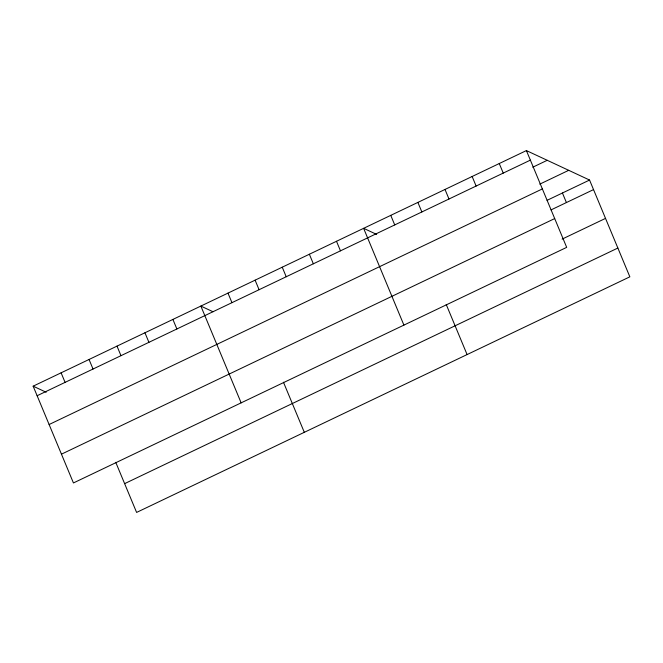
<?xml version="1.0" encoding="UTF-8"?>
<svg xmlns="http://www.w3.org/2000/svg" width="663" height="663" viewBox="0 0 663 663"><rect width="100%" height="100%" fill="white"/><g stroke="black" fill="none" stroke-linecap="round" stroke-linejoin="round"><path stroke-width="0.99" d="M526.397 150.576L566.683 247.357L73.436 482.954L33.15 386.173L526.397 150.576L589.564 180.046L629.85 276.827L136.603 512.424L115.752 462.326M37.128 395.728L530.375 160.131M532.77 167.209L547.24 160.297M539.781 184.14L568.713 170.316M49.112 424.519L542.351 188.922M547.058 200.342L589.564 180.046M551.044 209.898L593.542 189.601M61.452 454.172L554.699 218.575M562.116 239.119L605.526 218.384M124.627 483.642L617.866 248.045M376.65 234.404L363.622 228.321L403.908 325.11M213.014 311.743L200.856 306.074L241.141 402.855M33.15 386.173L46.178 392.247M562.431 192.999L566.409 202.555M499.264 163.537L503.242 173.093M472.139 176.491L476.117 186.046M445.006 189.452L448.984 199.008M417.881 202.406L421.859 211.969M446.224 304.474L467.084 354.572M390.756 215.367L394.734 224.923M336.497 241.282L340.475 250.838M309.364 254.236L313.342 263.799M282.239 267.197L286.217 276.753M255.106 280.159L259.084 289.714M283.457 382.219L304.309 432.317M227.981 293.112L231.959 302.668M172.902 319.425L176.88 328.981M144.948 332.768L148.926 342.332M117.003 346.119L120.981 355.683M89.049 359.47L93.027 369.026M61.104 372.821L65.082 382.377"/></g></svg>
